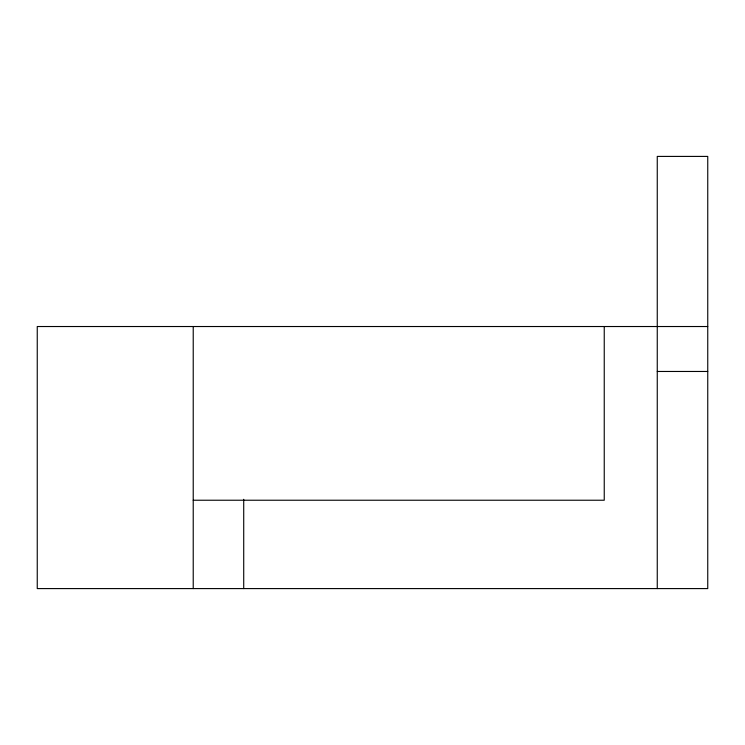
<?xml version="1.0" encoding="UTF-8"?>
<svg xmlns="http://www.w3.org/2000/svg" width="745" height="745" viewBox="0 0 745 745"><rect width="100%" height="100%" fill="white"/><g stroke="black" fill="none" stroke-linecap="round" stroke-linejoin="round"><path stroke-width="1.12" d="M707.75 326.524L37.25 326.524L37.25 588.587L707.75 588.587L707.75 156.413L657.258 156.413L657.258 588.587M657.258 371.466L707.75 371.466M193.225 500.23L604.242 500.23L604.242 326.524M243.717 499.308L243.717 588.587M193.225 326.524L193.225 588.587"/></g></svg>
